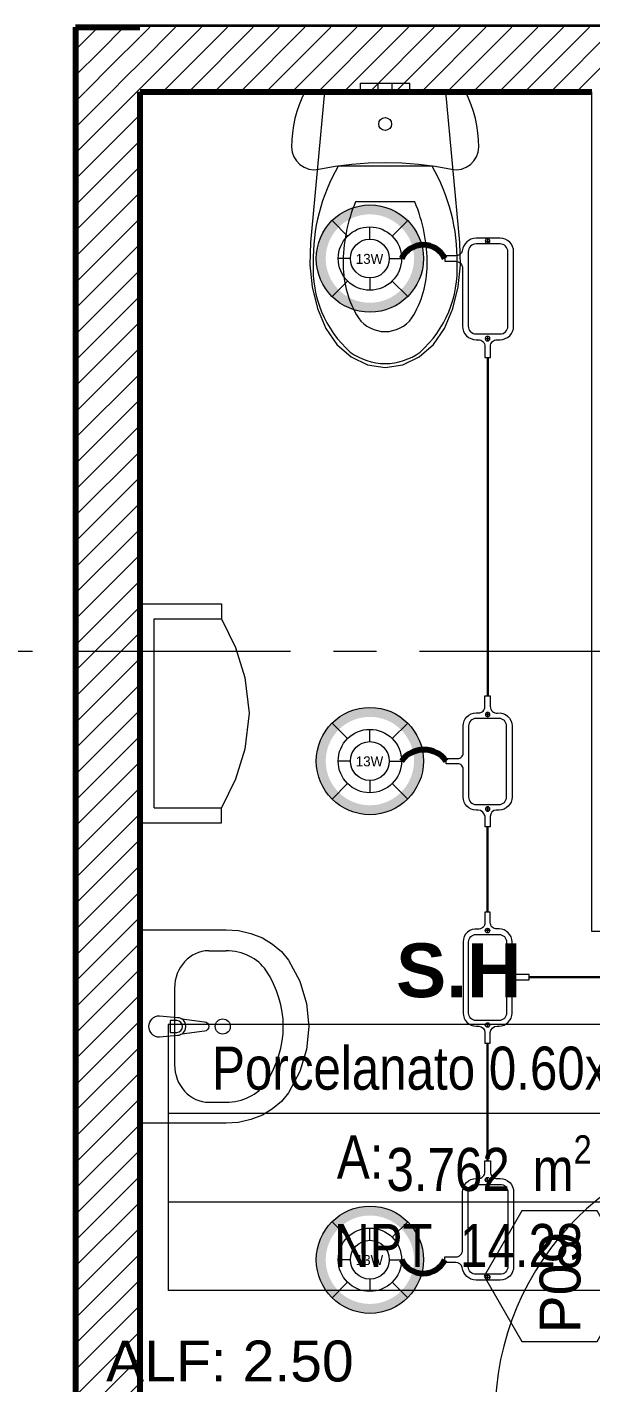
# Model space of a CAD drawing. Header units: inches. Extents: x -38 to 5698, y -33 to 92.
# Drawn here: x 285.258 to 286.568, y 37.952 to 41.1 of the extents above; entities that cross this region are included whole.
import ezdxf
from ezdxf.lldxf.tags import DXFTag

# ---------------------------------------------------------------- set-up
doc = ezdxf.new("R2010")
doc.units = ezdxf.units.IN
doc.header["$MEASUREMENT"] = 0
doc.set_wipeout_variables(frame=1)
for name, pattern in [('CONTINUA', [0]), ('Punto & Raya', [0.65, 0.5, -0.075, 0, -0.075]), ('Wipeout_Contour', [1, 0, -1])]:
    doc.linetypes.add(name, pattern=pattern)
for name, color, linetype, lineweight in [('01 IE LUM LED AD DN570C', 1, 'Continuous', 13), ('ALUMBRADO_CONDUIT', 30, 'CONDUIT1', 30), ('Bancas', 1, 'Continuous', 13), ('CABLEADO EXT.', 3, 'PVCSUBT', 30), ('Simb_Alumbrado', 140, 'CONTINUA', 30)]:
    doc.layers.add(name, color=color, linetype=linetype, lineweight=lineweight)
for name, color, linetype in [('02 _ ARQ _ ALB _ Ejes Generales', 7, 'Continuous'), ('02 _ ARQ _ ZON _ Espacio.3D', 7, 'Continuous'), ('Estructura - 04 MURO', 7, 'Continuous'), ('Interior - Sanitarios', 7, 'Continuous')]:
    doc.layers.add(name, color=color, linetype=linetype)
doc.styles.add('Estilo_Generado_4', font='swisse.ttf')
doc.styles.add('Estilo_Generado_8', font='arialbd.ttf')
doc.styles.add('Estilo_Generado_9', font='ARIALN.TTF')
doc.styles.add('{18b73a54-fa43-428c-adcb-c1c7bbdf2c84}', font='Simplex.shx')
tags = doc.linetypes.add('CONDUIT', pattern='A,1.5,-0.210535,["con",{18b73a54-fa43-428c-adcb-c1c7bbdf2c84},S=0.2,R=0,X=0,Y=-0.065594],-0.702384', length=2.412919).pattern_tags.tags
tags[6] = DXFTag(74, 10)
tags = doc.linetypes.add('CONDUIT1', pattern='A,1,-0.19772,["con",{18b73a54-fa43-428c-adcb-c1c7bbdf2c84},S=0.2,R=0,X=0,Y=-0.065594],-0.593642', length=1.791362).pattern_tags.tags
tags[6] = DXFTag(74, 10)
tags = doc.linetypes.add('PVCSUBT', pattern='A,0.6,-0.3,0.6,-0.075691,["PVC",Standard,S=0.2,R=0,X=0,Y=-0.093724],-0.621005', length=2.196696).pattern_tags.tags
tags[10] = DXFTag(74, 10)
pattern_1 = [(45, (277.50004, 6e-09), (-0.03005204, 0.03005204), [])]

# ---------------------------------------------------------------- blocks, each defined once
blk = doc.blocks.new('LUM DN570C')
at = {"layer": '01 IE LUM LED AD DN570C'}
h = blk.add_hatch(color=256, dxfattribs=at)
edge = h.paths.add_edge_path()
edge.add_arc((0, 0), 0.1344, 0, 360)
edge = h.paths.add_edge_path(flags=17)
edge.add_arc((0, 0), 0.1108, 0, 360)
for p, q in [((-0.0561, 0.0563), (-0.0949, 0.0952)), ((0.0561, 0.0563), (0.0949, 0.0952)), ((-0.0561, -0.0563), (-0.0949, -0.0952)), ((0.0561, -0.0563), (0.0949, -0.0952))]:
    blk.add_line(p, q, dxfattribs=at)
at = {"layer": '01 IE LUM LED AD DN570C', "ltscale": 0.4}
for p, q in [((0, 0.0487), (0, 0.0795)), ((-0.0487, 0), (-0.0795, 0)), ((0.0487, 0), (0.0795, 0)), ((0, -0.0487), (0, -0.0795))]:
    blk.add_line(p, q, dxfattribs=at)
at = {"layer": '01 IE LUM LED AD DN570C'}
for radius in [0.1344, 0.0795]:
    blk.add_circle((0, 0), radius, dxfattribs=at)
at = {"layer": '01 IE LUM LED AD DN570C', "ltscale": 0.4}
blk.add_circle((0, 0), 0.0487, dxfattribs=at)
at = {"color": 1, "linetype": 'ByBlock', "lineweight": 80, "insert": (-0.0353, 0.0117), "char_height": 0.025, "width": 0.622217, "attachment_point": 1}
blk.add_mtext('13W ', dxfattribs=at)
blk = doc.blocks.new('CAJA OVAL TIPO L')
at = {"layer": 'Simb_Alumbrado', "lineweight": 13}
blk.add_lwpolyline([(-0.0491, -0.079), (-0.0491, -0.0343, -0.380413), (-0.0258, -0.0088), (-0.0258, -0.0088, 0.341426), (-0.0164, 0.0033), (-0.0164, 0.0236), (-0.0063, 0.0236), (-0.0063, 0.0033, 0.414214), (0.0063, -0.0092), (0.1138, -0.0092, -0.414214), (0.1388, -0.0343), (0.1388, -0.0382, 0.414214), (0.1513, -0.0508), (0.1716, -0.0508), (0.1716, -0.0609), (0.1513, -0.0609, 0.414214), (0.1388, -0.0734), (0.1388, -0.079, -0.414214), (0.1138, -0.104), (-0.0241, -0.104, -0.414214), (-0.0491, -0.079, 0.414214)], format="xyb", dxfattribs=at)
blk.add_lwpolyline([(-0.0241, -0.0199), (0.1138, -0.0199, -0.414214), (0.1282, -0.0343), (0.1282, -0.079, -0.414214), (0.1138, -0.0934), (-0.0241, -0.0934, -0.414214), (-0.0384, -0.079), (-0.0384, -0.0343, -0.414214)], format="xyb", close=True, dxfattribs=at)
for points in [[(-0.0483, -0.0558), (-0.0395, -0.0558)], [(-0.0439, -0.0514), (-0.0439, -0.0602)], [(0.1323, -0.0558), (0.1411, -0.0558)], [(0.1367, -0.0514), (0.1367, -0.0602)]]:
    blk.add_lwpolyline(points, dxfattribs=at)
for centre in [(-0.0439, -0.0558), (0.1367, -0.0558)]:
    blk.add_circle(centre, 0.00438, dxfattribs=at)
blk = doc.blocks.new('oval t')
at = {"layer": 'Simb_Alumbrado', "lineweight": 13}
blk.add_lwpolyline([(0.0141, 0.0102, -0.414214), (0.0041, 0.0202), (0.0041, 0.0416), (-0.0056, 0.0416), (-0.0056, 0.0202, -0.414214), (-0.0156, 0.0102), (-0.0659, 0.0102, 0.414214), (-0.0899, -0.0138), (-0.0899, -0.0183, -0.414214), (-0.1019, -0.0303), (-0.1213, -0.0303), (-0.1213, -0.04), (-0.1016, -0.04, -0.451917), (-0.0897, -0.0535, 0.451917), (-0.0659, -0.0805), (0.0659, -0.0805, 0.414214), (0.0899, -0.0566), (0.0899, -0.0512, -0.398753), (0.1019, -0.0401), (0.1213, -0.0401), (0.1213, -0.0304), (0.1019, -0.0304, -0.368669), (0.0899, -0.0176), (0.0899, -0.0138, 0.414214), (0.0659, 0.0102), (0.0141, 0.0102)], format="xyb", dxfattribs=at)
blk.add_lwpolyline([(-0.0659, 0), (0.0659, 0, -0.414214), (0.0797, -0.0138), (0.0797, -0.0566, -0.414214), (0.0659, -0.0703), (-0.0659, -0.0703, -0.414214), (-0.0797, -0.0566), (-0.0797, -0.0138, -0.414214)], format="xyb", close=True, dxfattribs=at)
for points in [[(-0.0911, -0.0352), (-0.0828, -0.0352)], [(-0.0869, -0.031), (-0.0869, -0.0394)], [(0.0837, -0.0352), (0.0921, -0.0352)], [(0.0879, -0.031), (0.0879, -0.0394)]]:
    blk.add_lwpolyline(points, dxfattribs=at)
for centre in [(-0.0869, -0.0352), (0.0879, -0.0352)]:
    blk.add_circle(centre, 0.00419, dxfattribs=at)

msp = doc.modelspace()

# ---------------------------------------------------------------- linework, layer by layer
at = {"layer": '02 _ ARQ _ ZON _ Espacio.3D', "color": 252, "linetype": 'Continuous', "lineweight": 13}
for p, q in [((286.9359, 38.7841), (285.5856, 38.7841)), ((285.5856, 38.7841), (285.5856, 38.1665)), ((285.5856, 38.5782), (286.9359, 38.5782)), ((285.5856, 38.3723), (286.9359, 38.3723)), ((286.9359, 38.1665), (285.5856, 38.1665))]:
    msp.add_line(p, q, dxfattribs=at)
at = {"layer": '02 _ ARQ _ ZON _ Espacio.3D', "color": 9, "linetype": 'Continuous', "lineweight": 5, "flags": 128}
msp.add_lwpolyline([(287.07, 37.85), (287.07, 38.55), (286.92, 38.55), (286.92, 39), (286.57, 39), (286.57, 40.95), (285.5201, 40.95), (285.5201, 37.85)], close=True, dxfattribs=at)
at = {"layer": 'ALUMBRADO_CONDUIT', "color": 30, "lineweight": 30, "ltscale": 0.4, "true_color": 0xf26722}
for p, q in [((286.3281, 40.3331), (286.3281, 39.5469)), ((286.328, 39.2427), (286.328, 39.0453)), ((286.7084, 38.8942), (286.4242, 38.8942)), ((286.328, 38.7411), (286.328, 38.4674))]:
    msp.add_line(p, q, dxfattribs=at)
at = {"layer": 'CABLEADO EXT.', "color": 3, "lineweight": 80}
for centre, radius, start, end in [((286.1782, 40.5387), 0.0556, 25.4571, 154.5429), ((286.1798, 39.3581), 0.0641, 36.0183, 143.9817), ((286.1782, 38.2618), 0.0556, 205.4571, 334.5429)]:
    msp.add_arc(centre, radius, start, end, dxfattribs=at)
at = {"layer": 'Estructura - 04 MURO', "color": 251, "linetype": 'Continuous', "lineweight": 13, "flags": 128}
msp.add_lwpolyline([(286.32, 38.2), (286.4075, 38.0484), (286.5825, 38.0484), (286.67, 38.2), (286.5825, 38.3515), (286.4075, 38.3515)], close=True, dxfattribs=at)
at = {"layer": 'Estructura - 04 MURO', "color": 175, "linetype": 'Continuous', "lineweight": 15}
msp.add_arc((286.995, 37.875), 0.65, 90, 180, dxfattribs=at)
at = {"layer": 'Interior - Sanitarios', "color": 205, "linetype": 'Continuous', "lineweight": 13}
for p, q in [((286.0898, 40.777), (285.9809, 40.777)), ((286.1988, 40.777), (286.0898, 40.777)), ((286.0898, 40.6945), (286.0211, 40.6945)), ((286.1586, 40.6945), (286.0898, 40.6945)), ((285.52, 39.2527), (285.52, 39.7607)), ((285.52, 39.7607), (285.7092, 39.7607)), ((285.7092, 39.7607), (285.7092, 39.7261)), ((285.5526, 39.7261), (285.7092, 39.7261)), ((285.5526, 39.2873), (285.5526, 39.7261)), ((285.5526, 39.2873), (285.7092, 39.2873)), ((285.7092, 39.2527), (285.7092, 39.2873)), ((285.52, 39.2527), (285.7092, 39.2527)), ((285.6799, 38.9554), (285.7199, 38.9554)), ((285.6006, 38.6905), (285.6006, 38.8685)), ((285.6054, 38.7931), (285.5905, 38.7931)), ((285.5905, 38.7931), (285.5905, 38.7659)), ((285.5905, 38.7659), (285.6054, 38.7659)), ((285.6799, 38.6036), (285.7199, 38.6036))]:
    msp.add_line(p, q, dxfattribs=at)
at = {"layer": 'Interior - Sanitarios', "color": 205, "linetype": 'Continuous', "lineweight": 13, "flags": 128}
for points in [[(285.7092, 39.7261), (285.7416, 39.6597), (285.7639, 39.5897), (285.774, 39.5067), (285.7639, 39.4237), (285.7416, 39.3537), (285.7092, 39.2873)], [(285.52, 39.4932), (285.48, 39.4932), (285.48, 39.5202), (285.52, 39.5202)], [(285.52, 38.816), (285.5, 38.816), (285.5, 38.843), (285.52, 38.843)], [(285.52, 38.716), (285.5, 38.716), (285.5, 38.743), (285.52, 38.743)]]:
    msp.add_lwpolyline(points, dxfattribs=at)
msp.add_lwpolyline([(285.52, 39.0042), (285.7199, 39.0042), (285.7493, 39.0021), (285.7778, 38.9956), (285.8044, 38.9851), (285.8283, 38.9709), (285.8488, 38.9534), (285.8651, 38.9332), (285.8913, 38.8844), (285.9072, 38.8326), (285.9126, 38.7795), (285.9072, 38.7263), (285.8913, 38.6746), (285.8651, 38.6258), (285.8488, 38.6056), (285.8283, 38.5881), (285.8044, 38.5738), (285.7778, 38.5633), (285.7493, 38.5569), (285.7199, 38.5547), (285.52, 38.5547)], close=True, dxfattribs=at)
msp.add_lwpolyline([(285.5656, 38.8045), (285.6075, 38.8005, -0.12102), (285.617, 38.7972), (285.67, 38.7906, -0.882566), (285.67, 38.7684), (285.617, 38.7618, -0.12102), (285.6075, 38.7585), (285.5656, 38.7545, -1)], format="xyb", close=True, dxfattribs=at)
at = {"layer": 'Interior - Sanitarios', "color": 205, "linetype": 'Continuous', "lineweight": 13}
msp.add_circle((285.7124, 38.7795), 0.0175, dxfattribs=at)
at = {"layer": 'Interior - Sanitarios', "color": 175, "linetype": 'Continuous', "lineweight": 13}
for centre, radius, start, end in [((285.6054, 38.7795), 0.0136, 270, 90), ((285.6056, 38.7795), 0.0211, 302.771, 57.229)]:
    msp.add_arc(centre, radius, start, end, dxfattribs=at)
at = {"layer": 'Interior - Sanitarios', "color": 205, "linetype": 'Continuous', "lineweight": 13}
msp.add_ellipse((286.0898, 40.875), major_axis=(0.015, 0), ratio=0.999724, dxfattribs=at)
for centre, major_axis, ratio, start_param, end_param in [((286.3479, 40.5621), (0, 0.4255), 0.999377, 1.041392, 1.594412), ((285.8317, 40.5621), (0, 0.4255), 0.999377, 4.688771, 5.241791), ((286.3543, 40.5524), (0, 0.3624), 0.999377, 1.167971, 1.583698), ((285.8254, 40.5524), (0, 0.3624), 0.999377, 4.699484, 5.115211), ((286.1793, 40.5377), (0, 0.2571), 0.999377, 1.515065, 2.415654), ((286.2248, 40.5485), (0, 0.2328), 0.999377, 1.574045, 2.131711), ((285.9549, 40.5485), (0, 0.2328), 0.999377, 4.151471, 4.709136), ((286.0004, 40.5377), (0, 0.2571), 0.999377, 3.867528, 4.768116), ((286.0907, 40.4712), (0, 0.0783), 0.999377, 2.207897, 3.131202), ((286.089, 40.4712), (0, 0.0783), 0.999377, 3.151984, 4.075289), ((286.0906, 40.4573), (0, 0.1386), 0.999377, 2.509088, 3.135732), ((286.089, 40.4572), (0, 0.1386), 0.999377, 3.147454, 3.774097), ((285.6799, 38.8684), (0, 0.087), 0.9125, 0, 1.570796), ((285.7199, 38.8685), (0.1057, 0), 0.821452, 0.496975, 1.570796), ((285.52, 38.7795), (0.3331, 0), 0.821452, 5.78621, 6.78016), ((285.6799, 38.6906), (0, 0.087), 0.9125, 1.570796, 3.141593), ((285.7199, 38.6904), (0.1057, 0), 0.821452, 4.712389, 5.78621)]:
    msp.add_ellipse(centre, major_axis=major_axis, ratio=ratio, start_param=start_param, end_param=end_param, dxfattribs=at)

# ---------------------------------------------------------------- block references
at = {"layer": '01 IE LUM LED AD DN570C', "color": 1, "lineweight": 5, "xscale": 0.9263905751172247, "yscale": 0.9263905751172247, "zscale": 0.9263905751172247}
for p in [(286.0543, 40.5626), (286.0543, 39.3958), (286.0543, 38.2379)]:
    msp.add_blockref('LUM DN570C', p, dxfattribs=at)
at = {"layer": 'ALUMBRADO_CONDUIT', "linetype": 'CONDUIT', "lineweight": 30, "yscale": 1.253906979044094, "zscale": 1.253906979044094, "rotation": 90}
for p, xscale in [((286.258, 40.5483), -1.253906979044094), ((286.258, 38.2522), 1.253906979044094)]:
    msp.add_blockref('CAJA OVAL TIPO L', p, dxfattribs=dict(at, xscale=xscale))
at = {"layer": 'Bancas', "color": 252, "true_color": 0x939598, "yscale": 1.253906979044094, "zscale": 1.253906979044094}
for p, xscale, rotation in [((286.2838, 39.3948), -1.253906979044094, 90), ((286.372, 38.8932), 1.253906979044094, 270)]:
    msp.add_blockref('oval t', p, dxfattribs=dict(at, xscale=xscale, rotation=rotation))

# ---------------------------------------------------------------- texts
at = {"layer": '02 _ ARQ _ ZON _ Espacio.3D', "color": 252, "lineweight": 25, "attachment_point": 2}
for s, insert, char_height, style in [('\\A1;{\\pqc;\\pt0;\\fArial|b1|i0|c0|p34;S.H}', (286.2608, 38.9725), 0.125, 'Estilo_Generado_8'), ('\\A1;{\\pqc;\\pt0;\\fArial Narrow|b0|i0|c0|p34;Porcelanato 0.60x0.60}', (286.2608, 38.7327), 0.1, 'Estilo_Generado_9'), ('\\A1;{\\pqc;\\pt0;\\fArial Narrow|b0|i0|c0|p34;A: }', (286.0317, 38.5264), 0.1, 'Estilo_Generado_9'), ('\\A1;{\\pqc;\\pt0,0.3;\\fArial Narrow|b0|i0|c0|p34;3.762\\fArial Narrow|b0|i0|c0|p34;\\A1{\\H.66x;\\S^  ;}\\fArial Narrow|b0|i0|c0|p34; m\\fArial Narrow|b0|i0|c0|p34;\\A1{\\H.66x;\\S2^  ;}}', (286.3314, 38.5268), 0.1, 'Estilo_Generado_9'), ('\\A1;{\\pqc;\\pt0;\\fArial Narrow|b0|i0|c0|p34;NPT  14.28}', (286.2608, 38.3209), 0.1, 'Estilo_Generado_9')]:
    msp.add_mtext(s, dxfattribs=dict(at, insert=insert, char_height=char_height, style=style))
at = {"layer": 'Estructura - 04 MURO', "color": 251, "lineweight": 25, "insert": (286.5451, 38.0666), "char_height": 0.095, "attachment_point": 7, "rotation": 90, "style": 'Estilo_Generado_4'}
msp.add_mtext('\\A1;{\\pql;\\pt0;\\fSwis721 Ex BT|b0|i0|c0|p34;P09\\fSwis721 Ex BT|b0|i0|c0|p34;\\fSwis721 Ex BT|b0|i0|c0|p34;\\fSwis721 Ex BT|b0|i0|c0|p34;}', dxfattribs=at)

# ---------------------------------------------------------------- next in the draw order: wipeouts: each hides what was drawn before it
at = {"color": 254, "linetype": 'Wipeout_Contour', "lineweight": 0, "ltscale": 7260.994315}
msp.add_wipeout([(285.5201, 41.1), (285.3701, 41.1), (285.5201, 40.95)], dxfattribs=at).dxf.layer = 'Estructura - 04 MURO'

# ---------------------------------------------------------------- next in the draw order: hatches: boundary and pattern name
at = {"layer": 'Estructura - 04 MURO', "linetype": 'Continuous', "lineweight": 5}
h = msp.add_hatch(dxfattribs=at)
h.set_pattern_fill('LADRILLO_COMÚN_0002', color=252, style=0, pattern_type=2)
h.set_pattern_definition(pattern_1)
h.paths.add_polyline_path([(285.5201, 41.1), (285.3701, 41.1), (285.5201, 40.95)])

# ---------------------------------------------------------------- next in the draw order: wipeouts: each hides what was drawn before it
at = {"color": 254, "linetype": 'Wipeout_Contour', "lineweight": 0, "ltscale": 7261.824701}
msp.add_wipeout([(285.5201, 40.95), (285.3701, 41.1), (285.3701, 40.95)], dxfattribs=at).dxf.layer = 'Estructura - 04 MURO'

# ---------------------------------------------------------------- next in the draw order: hatches: boundary and pattern name
at = {"layer": 'Estructura - 04 MURO', "linetype": 'Continuous', "lineweight": 5}
h = msp.add_hatch(dxfattribs=at)
h.set_pattern_fill('LADRILLO_COMÚN_0002', color=252, style=0, pattern_type=2)
h.set_pattern_definition(pattern_1)
h.paths.add_polyline_path([(285.5201, 40.95), (285.3701, 41.1), (285.3701, 40.95)])

# ---------------------------------------------------------------- next in the draw order: linework, layer by layer
at = {"layer": 'Estructura - 04 MURO', "color": 7, "linetype": 'Continuous', "lineweight": 80, "flags": 128}
msp.add_lwpolyline([(285.3701, 41.1), (288.7701, 41.1)], dxfattribs=at)

# ---------------------------------------------------------------- next in the draw order: wipeouts: each hides what was drawn before it
at = {"color": 254, "linetype": 'Wipeout_Contour', "lineweight": 0, "ltscale": 9681.773337}
msp.add_wipeout([(285.5201, 37.85), (285.5201, 40.95), (285.3701, 40.95), (285.3701, 37.85)], dxfattribs=at).dxf.layer = 'Estructura - 04 MURO'

# ---------------------------------------------------------------- next in the draw order: hatches: boundary and pattern name
at = {"layer": 'Estructura - 04 MURO', "linetype": 'Continuous', "lineweight": 5}
h = msp.add_hatch(dxfattribs=at)
h.set_pattern_fill('LADRILLO_COMÚN_0002', color=252, style=0, pattern_type=2)
h.set_pattern_definition(pattern_1)
h.paths.add_polyline_path([(285.5201, 37.85), (285.5201, 40.95), (285.3701, 40.95), (285.3701, 37.85)])

# ---------------------------------------------------------------- next in the draw order: linework, layer by layer
at = {"layer": '02 _ ARQ _ ALB _ Ejes Generales', "color": 251, "linetype": 'Punto & Raya', "lineweight": 13}
msp.add_line((333.07, 39.65), (282.3454, 39.65), dxfattribs=at)
at = {"layer": 'Estructura - 04 MURO', "color": 7, "linetype": 'Continuous', "lineweight": 80, "flags": 128}
for points in [[(285.3701, 41.1), (285.3701, 37.7)], [(285.5201, 37.85), (285.5201, 40.95)]]:
    msp.add_lwpolyline(points, dxfattribs=at)

# ---------------------------------------------------------------- next in the draw order: texts
at = {"layer": 'Estructura - 04 MURO', "color": 251, "lineweight": 25, "insert": (285.4413, 37.9275), "char_height": 0.095, "attachment_point": 7, "rotation": 360, "style": 'Estilo_Generado_4'}
msp.add_mtext('\\A1;{\\pql;\\pt0;\\fSwis721 Ex BT|b0|i0|c0|p34;ALF: 2.50\\fSwis721 Ex BT|b0|i0|c0|p34;\\A1{\\H.66x;\\S^  ;}\\fSwis721 Ex BT|b0|i0|c0|p34;\\fSwis721 Ex BT|b0|i0|c0|p34;}', dxfattribs=at)

# ---------------------------------------------------------------- next in the draw order: wipeouts: each hides what was drawn before it
at = {"color": 254, "linetype": 'Wipeout_Contour', "lineweight": 0, "ltscale": 9688.378484}
msp.add_wipeout([(285.5201, 40.95), (288.6201, 40.95), (288.6201, 41.1), (285.5201, 41.1)], dxfattribs=at).dxf.layer = 'Estructura - 04 MURO'

# ---------------------------------------------------------------- next in the draw order: hatches: boundary and pattern name
at = {"layer": 'Estructura - 04 MURO', "linetype": 'Continuous', "lineweight": 5}
h = msp.add_hatch(dxfattribs=at)
h.set_pattern_fill('LADRILLO_COMÚN_0002', color=252, style=0, pattern_type=2)
h.set_pattern_definition(pattern_1)
h.paths.add_polyline_path([(285.5201, 40.95), (288.6201, 40.95), (288.6201, 41.1), (285.5201, 41.1)])

# ---------------------------------------------------------------- next in the draw order: linework, layer by layer
at = {"layer": 'Estructura - 04 MURO', "color": 7, "linetype": 'Continuous', "lineweight": 80, "flags": 128}
msp.add_lwpolyline([(285.5201, 40.95), (286.57, 40.95)], dxfattribs=at)
at = {"layer": 'Interior - Sanitarios', "color": 205, "linetype": 'Continuous', "lineweight": 13}
for p, q in [((286.0328, 40.97), (286.1468, 40.97)), ((286.0328, 40.95), (286.0328, 40.97)), ((286.0738, 40.95), (286.0738, 40.97)), ((286.1058, 40.95), (286.1058, 40.97)), ((286.1468, 40.95), (286.1468, 40.97))]:
    msp.add_line(p, q, dxfattribs=at)
at = {"layer": 'Interior - Sanitarios', "color": 205, "linetype": 'Continuous', "lineweight": 13, "flags": 128}
msp.add_lwpolyline([(285.9031, 40.95), (285.896, 40.9349), (285.8898, 40.9195), (285.8845, 40.9037), (285.8801, 40.8876), (285.8767, 40.8713), (285.8743, 40.8548), (285.8728, 40.8382), (285.8723, 40.8215), (285.8736, 40.81), (285.8774, 40.799), (285.8835, 40.7892), (285.8916, 40.7809), (285.9014, 40.7746), (285.9123, 40.7705), (285.9238, 40.769), (285.9353, 40.7701), (285.9736, 40.7768), (286.0122, 40.7817), (286.051, 40.7846), (286.0898, 40.7856), (286.1287, 40.7846), (286.1675, 40.7817), (286.2061, 40.7768), (286.2443, 40.7701), (286.2559, 40.769), (286.2674, 40.7705), (286.2783, 40.7746), (286.288, 40.7809), (286.2962, 40.7892), (286.3023, 40.799), (286.3061, 40.81), (286.3073, 40.8215), (286.3068, 40.8382), (286.3054, 40.8548), (286.3029, 40.8713), (286.2995, 40.8876), (286.2952, 40.9037), (286.2899, 40.9195), (286.2837, 40.9349), (286.2766, 40.95)], close=True, dxfattribs=at)
msp.add_lwpolyline([(285.9489, 40.95), (285.9165, 40.5996), (285.9149, 40.5479), (285.9204, 40.4966), (285.9328, 40.4468), (285.9518, 40.3999), (285.9774, 40.3627), (286.0105, 40.3342), (286.0488, 40.3162), (286.0898, 40.31), (286.1309, 40.3162), (286.1692, 40.3342), (286.2022, 40.3627), (286.2278, 40.3999), (286.2469, 40.4468), (286.2593, 40.4966), (286.2647, 40.5479), (286.2632, 40.5996), (286.2308, 40.95)], dxfattribs=at)

doc.saveas('drawing.dxf')
